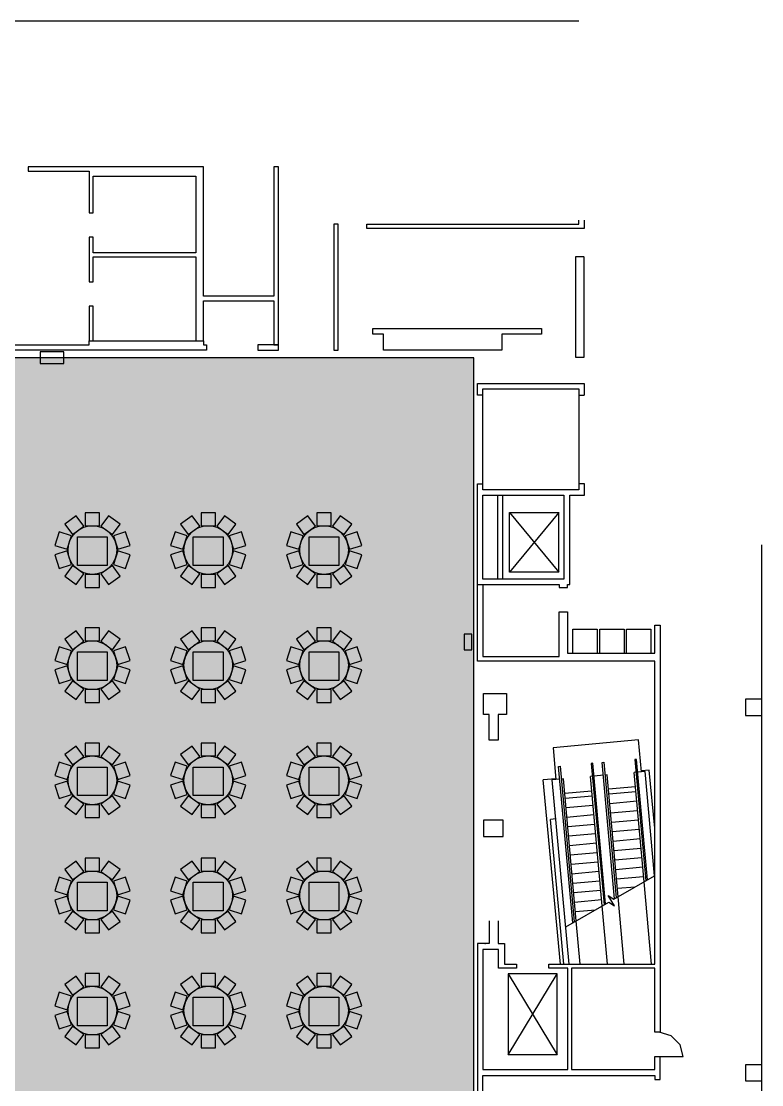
# Model space of a CAD drawing. Header units: feet. Extents: x 153 to 526, y 573 to 801.
# Drawn here: x 435.3 to 526.5, y 670.5 to 801.4 of the extents above; entities that cross this region are included whole.
import ezdxf

# ---------------------------------------------------------------- set-up
doc = ezdxf.new("R2010")
doc.units = ezdxf.units.FT
doc.header["$MEASUREMENT"] = 0
for name, color, linetype in [('background', 7, 'Continuous'), ('Layer 1', 7, 'Continuous'), ('walls', 7, 'Continuous')]:
    doc.layers.add(name, color=color, linetype=linetype)

msp = doc.modelspace()

# ---------------------------------------------------------------- hatches: boundary and pattern name
at = {"layer": 'background', "lineweight": 0, "true_color": 0xe6e6e6, "transparency": 33554687}
h = msp.add_hatch(color=254, dxfattribs=at)
h.dxf.hatch_style = 1
h.paths.add_polyline_path([(491.003, 759.9635), (309.7528, 759.9635), (309.7528, 591.7968), (491.003, 591.7968)])

# ---------------------------------------------------------------- linework, layer by layer
at = {"layer": 'background', "color": 254, "lineweight": 0, "true_color": 0xe6e6e6, "transparency": 33554687}
msp.add_lwpolyline([(491.003, 759.9635), (309.7528, 759.9635), (309.7528, 591.7968), (491.003, 591.7968)], close=True, dxfattribs=at)
at = {"layer": 'background', "color": 254, "lineweight": 25, "true_color": 0xe6e6e6}
msp.add_lwpolyline([(491.003, 759.9635), (309.7528, 759.9635), (309.7528, 591.7968), (491.003, 591.7968)], close=True, dxfattribs=at)
at = {"layer": 'Layer 1', "color": 18, "lineweight": 25, "true_color": 0x000000}
for points in [[(443.1922, 740.8808), (443.1922, 739.2975), (444.9422, 739.2975), (444.9422, 740.8808), (443.1922, 740.8808)], [(457.451, 740.8808), (457.451, 739.2975), (459.201, 739.2975), (459.201, 740.8808), (457.451, 740.8808)], [(471.7098, 740.8808), (471.7098, 739.2975), (473.4598, 739.2975), (473.4598, 740.8808), (471.7098, 740.8808)], [(440.6653, 739.4912), (441.596, 738.2102), (443.0117, 739.2389), (442.0811, 740.5198), (440.6653, 739.4912)], [(446.0534, 740.5198), (445.1227, 739.2389), (446.5385, 738.2102), (447.4691, 739.4912), (446.0534, 740.5198)], [(454.9241, 739.4912), (455.8548, 738.2102), (457.2705, 739.2389), (456.3399, 740.5198), (454.9241, 739.4912)], [(460.3122, 740.5198), (459.3815, 739.2389), (460.7973, 738.2102), (461.7279, 739.4912), (460.3122, 740.5198)], [(469.1829, 739.4912), (470.1136, 738.2102), (471.5293, 739.2389), (470.5987, 740.5198), (469.1829, 739.4912)], [(474.571, 740.5198), (473.6403, 739.2389), (475.0561, 738.2102), (475.9867, 739.4912), (474.571, 740.5198)], [(439.4378, 736.8817), (440.9436, 736.3924), (441.4844, 738.0567), (439.9786, 738.546), (439.4378, 736.8817)], [(448.1558, 738.546), (446.65, 738.0567), (447.1908, 736.3924), (448.6966, 736.8817), (448.1558, 738.546)], [(453.6966, 736.8817), (455.2024, 736.3924), (455.7432, 738.0567), (454.2374, 738.546), (453.6966, 736.8817)], [(462.4146, 738.546), (460.9088, 738.0567), (461.4496, 736.3924), (462.9554, 736.8817), (462.4146, 738.546)], [(467.9554, 736.8817), (469.4612, 736.3924), (470.002, 738.0567), (468.4962, 738.546), (467.9554, 736.8817)], [(476.6734, 738.546), (475.1676, 738.0567), (475.7084, 736.3924), (477.2142, 736.8817), (476.6734, 738.546)], [(439.9786, 734.049), (441.4844, 734.5383), (440.9436, 736.2026), (439.4378, 735.7133), (439.9786, 734.049)], [(448.6966, 735.7133), (447.1908, 736.2026), (446.65, 734.5383), (448.1558, 734.049), (448.6966, 735.7133)], [(454.2374, 734.049), (455.7432, 734.5383), (455.2024, 736.2026), (453.6966, 735.7133), (454.2374, 734.049)], [(462.9554, 735.7133), (461.4496, 736.2026), (460.9088, 734.5383), (462.4146, 734.049), (462.9554, 735.7133)], [(468.4962, 734.049), (470.002, 734.5383), (469.4612, 736.2026), (467.9554, 735.7133), (468.4962, 734.049)], [(477.2142, 735.7133), (475.7084, 736.2026), (475.1676, 734.5383), (476.6734, 734.049), (477.2142, 735.7133)], [(442.0811, 732.0752), (443.0117, 733.3562), (441.596, 734.3848), (440.6653, 733.1039), (442.0811, 732.0752)], [(447.4691, 733.1039), (446.5385, 734.3848), (445.1227, 733.3562), (446.0534, 732.0752), (447.4691, 733.1039)], [(456.3399, 732.0752), (457.2705, 733.3562), (455.8548, 734.3848), (454.9241, 733.1039), (456.3399, 732.0752)], [(461.7279, 733.1039), (460.7973, 734.3848), (459.3815, 733.3562), (460.3122, 732.0752), (461.7279, 733.1039)], [(470.5987, 732.0752), (471.5293, 733.3562), (470.1136, 734.3848), (469.1829, 733.1039), (470.5987, 732.0752)], [(475.9867, 733.1039), (475.0561, 734.3848), (473.6403, 733.3562), (474.571, 732.0752), (475.9867, 733.1039)], [(444.9422, 731.7142), (444.9422, 733.2975), (443.1922, 733.2975), (443.1922, 731.7142), (444.9422, 731.7142)], [(459.201, 731.7142), (459.201, 733.2975), (457.451, 733.2975), (457.451, 731.7142), (459.201, 731.7142)], [(473.4598, 731.7142), (473.4598, 733.2975), (471.7098, 733.2975), (471.7098, 731.7142), (473.4598, 731.7142)], [(440.6653, 725.3246), (441.596, 724.0436), (443.0117, 725.0723), (442.0811, 726.3532), (440.6653, 725.3246)], [(443.1922, 726.7142), (443.1922, 725.1309), (444.9422, 725.1309), (444.9422, 726.7142), (443.1922, 726.7142)], [(446.0534, 726.3532), (445.1227, 725.0723), (446.5385, 724.0436), (447.4691, 725.3246), (446.0534, 726.3532)], [(454.9241, 725.3246), (455.8548, 724.0436), (457.2705, 725.0723), (456.3399, 726.3532), (454.9241, 725.3246)], [(457.451, 726.7142), (457.451, 725.1309), (459.201, 725.1309), (459.201, 726.7142), (457.451, 726.7142)], [(460.3122, 726.3532), (459.3815, 725.0723), (460.7973, 724.0436), (461.7279, 725.3246), (460.3122, 726.3532)], [(469.1829, 725.3246), (470.1136, 724.0436), (471.5293, 725.0723), (470.5987, 726.3532), (469.1829, 725.3246)], [(471.7098, 726.7142), (471.7098, 725.1309), (473.4598, 725.1309), (473.4598, 726.7142), (471.7098, 726.7142)], [(474.571, 726.3532), (473.6403, 725.0723), (475.0561, 724.0436), (475.9867, 725.3246), (474.571, 726.3532)], [(439.4378, 722.7151), (440.9436, 722.2258), (441.4844, 723.8901), (439.9786, 724.3794), (439.4378, 722.7151)], [(448.1558, 724.3794), (446.65, 723.8901), (447.1908, 722.2258), (448.6966, 722.7151), (448.1558, 724.3794)], [(453.6966, 722.7151), (455.2024, 722.2258), (455.7432, 723.8901), (454.2374, 724.3794), (453.6966, 722.7151)], [(462.4146, 724.3794), (460.9088, 723.8901), (461.4496, 722.2258), (462.9554, 722.7151), (462.4146, 724.3794)], [(467.9554, 722.7151), (469.4612, 722.2258), (470.002, 723.8901), (468.4962, 724.3794), (467.9554, 722.7151)], [(476.6734, 724.3794), (475.1676, 723.8901), (475.7084, 722.2258), (477.2142, 722.7151), (476.6734, 724.3794)], [(439.9786, 719.8824), (441.4844, 720.3717), (440.9436, 722.036), (439.4378, 721.5467), (439.9786, 719.8824)], [(448.6966, 721.5467), (447.1908, 722.036), (446.65, 720.3717), (448.1558, 719.8824), (448.6966, 721.5467)], [(454.2374, 719.8824), (455.7432, 720.3717), (455.2024, 722.036), (453.6966, 721.5467), (454.2374, 719.8824)], [(462.9554, 721.5467), (461.4496, 722.036), (460.9088, 720.3717), (462.4146, 719.8824), (462.9554, 721.5467)], [(468.4962, 719.8824), (470.002, 720.3717), (469.4612, 722.036), (467.9554, 721.5467), (468.4962, 719.8824)], [(477.2142, 721.5467), (475.7084, 722.036), (475.1676, 720.3717), (476.6734, 719.8824), (477.2142, 721.5467)], [(442.0811, 717.9086), (443.0117, 719.1896), (441.596, 720.2182), (440.6653, 718.9373), (442.0811, 717.9086)], [(447.4691, 718.9373), (446.5385, 720.2182), (445.1227, 719.1896), (446.0534, 717.9086), (447.4691, 718.9373)], [(456.3399, 717.9086), (457.2705, 719.1896), (455.8548, 720.2182), (454.9241, 718.9373), (456.3399, 717.9086)], [(461.7279, 718.9373), (460.7973, 720.2182), (459.3815, 719.1896), (460.3122, 717.9086), (461.7279, 718.9373)], [(470.5987, 717.9086), (471.5293, 719.1896), (470.1136, 720.2182), (469.1829, 718.9373), (470.5987, 717.9086)], [(475.9867, 718.9373), (475.0561, 720.2182), (473.6403, 719.1896), (474.571, 717.9086), (475.9867, 718.9373)], [(444.9422, 717.5476), (444.9422, 719.1309), (443.1922, 719.1309), (443.1922, 717.5476), (444.9422, 717.5476)], [(459.201, 717.5476), (459.201, 719.1309), (457.451, 719.1309), (457.451, 717.5476), (459.201, 717.5476)], [(473.4598, 717.5476), (473.4598, 719.1309), (471.7098, 719.1309), (471.7098, 717.5476), (473.4598, 717.5476)], [(440.6653, 711.158), (441.596, 709.877), (443.0117, 710.9057), (442.0811, 712.1866), (440.6653, 711.158)], [(443.1922, 712.5476), (443.1922, 710.9643), (444.9422, 710.9643), (444.9422, 712.5476), (443.1922, 712.5476)], [(446.0534, 712.1866), (445.1227, 710.9057), (446.5385, 709.877), (447.4691, 711.158), (446.0534, 712.1866)], [(454.9241, 711.158), (455.8548, 709.877), (457.2705, 710.9057), (456.3399, 712.1866), (454.9241, 711.158)], [(457.451, 712.5476), (457.451, 710.9643), (459.201, 710.9643), (459.201, 712.5476), (457.451, 712.5476)], [(460.3122, 712.1866), (459.3815, 710.9057), (460.7973, 709.877), (461.7279, 711.158), (460.3122, 712.1866)], [(469.1829, 711.158), (470.1136, 709.877), (471.5293, 710.9057), (470.5987, 712.1866), (469.1829, 711.158)], [(471.7098, 712.5476), (471.7098, 710.9643), (473.4598, 710.9643), (473.4598, 712.5476), (471.7098, 712.5476)], [(474.571, 712.1866), (473.6403, 710.9057), (475.0561, 709.877), (475.9867, 711.158), (474.571, 712.1866)], [(439.4378, 708.5485), (440.9436, 708.0592), (441.4844, 709.7235), (439.9786, 710.2128), (439.4378, 708.5485)], [(448.1558, 710.2128), (446.65, 709.7235), (447.1908, 708.0592), (448.6966, 708.5485), (448.1558, 710.2128)], [(453.6966, 708.5485), (455.2024, 708.0592), (455.7432, 709.7235), (454.2374, 710.2128), (453.6966, 708.5485)], [(462.4146, 710.2128), (460.9088, 709.7235), (461.4496, 708.0592), (462.9554, 708.5485), (462.4146, 710.2128)], [(467.9554, 708.5485), (469.4612, 708.0592), (470.002, 709.7235), (468.4962, 710.2128), (467.9554, 708.5485)], [(476.6734, 710.2128), (475.1676, 709.7235), (475.7084, 708.0592), (477.2142, 708.5485), (476.6734, 710.2128)], [(439.9786, 705.7158), (441.4844, 706.2051), (440.9436, 707.8694), (439.4378, 707.3801), (439.9786, 705.7158)], [(448.6966, 707.3801), (447.1908, 707.8694), (446.65, 706.2051), (448.1558, 705.7158), (448.6966, 707.3801)], [(454.2374, 705.7158), (455.7432, 706.2051), (455.2024, 707.8694), (453.6966, 707.3801), (454.2374, 705.7158)], [(462.9554, 707.3801), (461.4496, 707.8694), (460.9088, 706.2051), (462.4146, 705.7158), (462.9554, 707.3801)], [(468.4962, 705.7158), (470.002, 706.2051), (469.4612, 707.8694), (467.9554, 707.3801), (468.4962, 705.7158)], [(477.2142, 707.3801), (475.7084, 707.8694), (475.1676, 706.2051), (476.6734, 705.7158), (477.2142, 707.3801)], [(442.0811, 703.742), (443.0117, 705.023), (441.596, 706.0516), (440.6653, 704.7707), (442.0811, 703.742)], [(447.4691, 704.7707), (446.5385, 706.0516), (445.1227, 705.023), (446.0534, 703.742), (447.4691, 704.7707)], [(456.3399, 703.742), (457.2705, 705.023), (455.8548, 706.0516), (454.9241, 704.7707), (456.3399, 703.742)], [(461.7279, 704.7707), (460.7973, 706.0516), (459.3815, 705.023), (460.3122, 703.742), (461.7279, 704.7707)], [(470.5987, 703.742), (471.5293, 705.023), (470.1136, 706.0516), (469.1829, 704.7707), (470.5987, 703.742)], [(475.9867, 704.7707), (475.0561, 706.0516), (473.6403, 705.023), (474.571, 703.742), (475.9867, 704.7707)], [(444.9422, 703.381), (444.9422, 704.9643), (443.1922, 704.9643), (443.1922, 703.381), (444.9422, 703.381)], [(459.201, 703.381), (459.201, 704.9643), (457.451, 704.9643), (457.451, 703.381), (459.201, 703.381)], [(473.4598, 703.381), (473.4598, 704.9643), (471.7098, 704.9643), (471.7098, 703.381), (473.4598, 703.381)], [(440.6653, 696.9914), (441.596, 695.7104), (443.0117, 696.7391), (442.0811, 698.02), (440.6653, 696.9914)], [(443.1922, 698.381), (443.1922, 696.7977), (444.9422, 696.7977), (444.9422, 698.381), (443.1922, 698.381)], [(446.0534, 698.02), (445.1227, 696.7391), (446.5385, 695.7104), (447.4691, 696.9914), (446.0534, 698.02)], [(454.9241, 696.9914), (455.8548, 695.7104), (457.2705, 696.7391), (456.3399, 698.02), (454.9241, 696.9914)], [(457.451, 698.381), (457.451, 696.7977), (459.201, 696.7977), (459.201, 698.381), (457.451, 698.381)], [(460.3122, 698.02), (459.3815, 696.7391), (460.7973, 695.7104), (461.7279, 696.9914), (460.3122, 698.02)], [(469.1829, 696.9914), (470.1136, 695.7104), (471.5293, 696.7391), (470.5987, 698.02), (469.1829, 696.9914)], [(471.7098, 698.381), (471.7098, 696.7977), (473.4598, 696.7977), (473.4598, 698.381), (471.7098, 698.381)], [(474.571, 698.02), (473.6403, 696.7391), (475.0561, 695.7104), (475.9867, 696.9914), (474.571, 698.02)], [(439.4378, 694.3819), (440.9436, 693.8926), (441.4844, 695.5569), (439.9786, 696.0462), (439.4378, 694.3819)], [(448.1558, 696.0462), (446.65, 695.5569), (447.1908, 693.8926), (448.6966, 694.3819), (448.1558, 696.0462)], [(453.6966, 694.3819), (455.2024, 693.8926), (455.7432, 695.5569), (454.2374, 696.0462), (453.6966, 694.3819)], [(462.4146, 696.0462), (460.9088, 695.5569), (461.4496, 693.8926), (462.9554, 694.3819), (462.4146, 696.0462)], [(467.9554, 694.3819), (469.4612, 693.8926), (470.002, 695.5569), (468.4962, 696.0462), (467.9554, 694.3819)], [(476.6734, 696.0462), (475.1676, 695.5569), (475.7084, 693.8926), (477.2142, 694.3819), (476.6734, 696.0462)], [(439.9786, 691.5492), (441.4844, 692.0385), (440.9436, 693.7028), (439.4378, 693.2135), (439.9786, 691.5492)], [(448.6966, 693.2135), (447.1908, 693.7028), (446.65, 692.0385), (448.1558, 691.5492), (448.6966, 693.2135)], [(454.2374, 691.5492), (455.7432, 692.0385), (455.2024, 693.7028), (453.6966, 693.2135), (454.2374, 691.5492)], [(462.9554, 693.2135), (461.4496, 693.7028), (460.9088, 692.0385), (462.4146, 691.5492), (462.9554, 693.2135)], [(468.4962, 691.5492), (470.002, 692.0385), (469.4612, 693.7028), (467.9554, 693.2135), (468.4962, 691.5492)], [(477.2142, 693.2135), (475.7084, 693.7028), (475.1676, 692.0385), (476.6734, 691.5492), (477.2142, 693.2135)], [(442.0811, 689.5754), (443.0117, 690.8564), (441.596, 691.885), (440.6653, 690.6041), (442.0811, 689.5754)], [(447.4691, 690.6041), (446.5385, 691.885), (445.1227, 690.8564), (446.0534, 689.5754), (447.4691, 690.6041)], [(456.3399, 689.5754), (457.2705, 690.8564), (455.8548, 691.885), (454.9241, 690.6041), (456.3399, 689.5754)], [(461.7279, 690.6041), (460.7973, 691.885), (459.3815, 690.8564), (460.3122, 689.5754), (461.7279, 690.6041)], [(470.5987, 689.5754), (471.5293, 690.8564), (470.1136, 691.885), (469.1829, 690.6041), (470.5987, 689.5754)], [(475.9867, 690.6041), (475.0561, 691.885), (473.6403, 690.8564), (474.571, 689.5754), (475.9867, 690.6041)], [(444.9422, 689.2144), (444.9422, 690.7977), (443.1922, 690.7977), (443.1922, 689.2144), (444.9422, 689.2144)], [(459.201, 689.2144), (459.201, 690.7977), (457.451, 690.7977), (457.451, 689.2144), (459.201, 689.2144)], [(473.4598, 689.2144), (473.4598, 690.7977), (471.7098, 690.7977), (471.7098, 689.2144), (473.4598, 689.2144)], [(440.6653, 682.8248), (441.596, 681.5438), (443.0117, 682.5725), (442.0811, 683.8534), (440.6653, 682.8248)], [(443.1922, 684.2144), (443.1922, 682.6311), (444.9422, 682.6311), (444.9422, 684.2144), (443.1922, 684.2144)], [(446.0534, 683.8534), (445.1227, 682.5725), (446.5385, 681.5438), (447.4691, 682.8248), (446.0534, 683.8534)], [(454.9241, 682.8248), (455.8548, 681.5438), (457.2705, 682.5725), (456.3399, 683.8534), (454.9241, 682.8248)], [(457.451, 684.2144), (457.451, 682.6311), (459.201, 682.6311), (459.201, 684.2144), (457.451, 684.2144)], [(460.3122, 683.8534), (459.3815, 682.5725), (460.7973, 681.5438), (461.7279, 682.8248), (460.3122, 683.8534)], [(469.1829, 682.8248), (470.1136, 681.5438), (471.5293, 682.5725), (470.5987, 683.8534), (469.1829, 682.8248)], [(471.7098, 684.2144), (471.7098, 682.6311), (473.4598, 682.6311), (473.4598, 684.2144), (471.7098, 684.2144)], [(474.571, 683.8534), (473.6403, 682.5725), (475.0561, 681.5438), (475.9867, 682.8248), (474.571, 683.8534)], [(439.4378, 680.2153), (440.9436, 679.726), (441.4844, 681.3903), (439.9786, 681.8796), (439.4378, 680.2153)], [(448.1558, 681.8796), (446.65, 681.3903), (447.1908, 679.726), (448.6966, 680.2153), (448.1558, 681.8796)], [(453.6966, 680.2153), (455.2024, 679.726), (455.7432, 681.3903), (454.2374, 681.8796), (453.6966, 680.2153)], [(462.4146, 681.8796), (460.9088, 681.3903), (461.4496, 679.726), (462.9554, 680.2153), (462.4146, 681.8796)], [(467.9554, 680.2153), (469.4612, 679.726), (470.002, 681.3903), (468.4962, 681.8796), (467.9554, 680.2153)], [(476.6734, 681.8796), (475.1676, 681.3903), (475.7084, 679.726), (477.2142, 680.2153), (476.6734, 681.8796)], [(439.9786, 677.3826), (441.4844, 677.8719), (440.9436, 679.5362), (439.4378, 679.0469), (439.9786, 677.3826)], [(448.6966, 679.0469), (447.1908, 679.5362), (446.65, 677.8719), (448.1558, 677.3826), (448.6966, 679.0469)], [(454.2374, 677.3826), (455.7432, 677.8719), (455.2024, 679.5362), (453.6966, 679.0469), (454.2374, 677.3826)], [(462.9554, 679.0469), (461.4496, 679.5362), (460.9088, 677.8719), (462.4146, 677.3826), (462.9554, 679.0469)], [(468.4962, 677.3826), (470.002, 677.8719), (469.4612, 679.5362), (467.9554, 679.0469), (468.4962, 677.3826)], [(477.2142, 679.0469), (475.7084, 679.5362), (475.1676, 677.8719), (476.6734, 677.3826), (477.2142, 679.0469)], [(442.0811, 675.4088), (443.0117, 676.6898), (441.596, 677.7184), (440.6653, 676.4375), (442.0811, 675.4088)], [(444.9422, 675.0478), (444.9422, 676.6311), (443.1922, 676.6311), (443.1922, 675.0478), (444.9422, 675.0478)], [(447.4691, 676.4375), (446.5385, 677.7184), (445.1227, 676.6898), (446.0534, 675.4088), (447.4691, 676.4375)], [(456.3399, 675.4088), (457.2705, 676.6898), (455.8548, 677.7184), (454.9241, 676.4375), (456.3399, 675.4088)], [(459.201, 675.0478), (459.201, 676.6311), (457.451, 676.6311), (457.451, 675.0478), (459.201, 675.0478)], [(461.7279, 676.4375), (460.7973, 677.7184), (459.3815, 676.6898), (460.3122, 675.4088), (461.7279, 676.4375)], [(470.5987, 675.4088), (471.5293, 676.6898), (470.1136, 677.7184), (469.1829, 676.4375), (470.5987, 675.4088)], [(473.4598, 675.0478), (473.4598, 676.6311), (471.7098, 676.6311), (471.7098, 675.0478), (473.4598, 675.0478)], [(475.9867, 676.4375), (475.0561, 677.7184), (473.6403, 676.6898), (474.571, 675.4088), (475.9867, 676.4375)]]:
    msp.add_lwpolyline(points, dxfattribs=at)
for points in [[(442.2199, 737.933), (445.896, 737.933), (445.896, 734.4167), (442.2199, 734.4167)], [(456.4787, 737.933), (460.1548, 737.933), (460.1548, 734.4167), (456.4787, 734.4167)], [(470.7375, 737.933), (474.4136, 737.933), (474.4136, 734.4167), (470.7375, 734.4167)], [(442.2199, 723.7664), (445.896, 723.7664), (445.896, 720.2501), (442.2199, 720.2501)], [(456.4787, 723.7664), (460.1548, 723.7664), (460.1548, 720.2501), (456.4787, 720.2501)], [(470.7375, 723.7664), (474.4136, 723.7664), (474.4136, 720.2501), (470.7375, 720.2501)], [(442.2199, 709.5998), (445.896, 709.5998), (445.896, 706.0835), (442.2199, 706.0835)], [(456.4787, 709.5998), (460.1548, 709.5998), (460.1548, 706.0835), (456.4787, 706.0835)], [(470.7375, 709.5998), (474.4136, 709.5998), (474.4136, 706.0835), (470.7375, 706.0835)], [(442.2199, 695.4332), (445.896, 695.4332), (445.896, 691.9169), (442.2199, 691.9169)], [(456.4787, 695.4332), (460.1548, 695.4332), (460.1548, 691.9169), (456.4787, 691.9169)], [(470.7375, 695.4332), (474.4136, 695.4332), (474.4136, 691.9169), (470.7375, 691.9169)], [(442.2199, 681.2666), (445.896, 681.2666), (445.896, 677.7503), (442.2199, 677.7503)], [(456.4787, 681.2666), (460.1548, 681.2666), (460.1548, 677.7503), (456.4787, 677.7503)], [(470.7375, 681.2666), (474.4136, 681.2666), (474.4136, 677.7503), (470.7375, 677.7503)]]:
    msp.add_lwpolyline(points, close=True, dxfattribs=at)
for centre in [(444.0672, 736.2975), (458.326, 736.2975), (472.5848, 736.2975), (444.0672, 722.1309), (458.326, 722.1309), (472.5848, 722.1309), (444.0672, 707.9643), (458.326, 707.9643), (472.5848, 707.9643), (444.0672, 693.7977), (458.326, 693.7977), (472.5848, 693.7977), (444.0672, 679.6311), (458.326, 679.6311), (472.5848, 679.6311)]:
    msp.add_circle(centre, 3, dxfattribs=at)
at = {"layer": 'walls', "color": 18, "lineweight": 25, "true_color": 0x000000}
for points in [[(503.9493, 801.3713), (319.9927, 801.3713)], [(466.4191, 760.8809), (466.9608, 760.8809), (466.9608, 761.5475), (466.9608, 783.457), (466.4191, 783.457), (466.4191, 767.5249), (457.7527, 767.5249), (457.7527, 783.457), (436.1784, 783.457), (436.1784, 782.9153), (443.6575, 782.9153), (443.6575, 777.7975), (444.1575, 777.7975)], [(444.1574, 777.7975), (444.1574, 782.2903), (456.7787, 782.2903), (456.7787, 772.8706), (444.1574, 772.8706), (444.1574, 774.7975), (443.6574, 774.7975)], [(504.6223, 776.8972), (504.6223, 775.8808), (477.8305, 775.8808), (477.8305, 776.4224), (503.9493, 776.4224), (503.9493, 776.8972)], [(443.6574, 774.7975), (443.6574, 769.2975), (444.1574, 769.2975), (444.1574, 772.3706), (456.7787, 772.3706), (456.7787, 762.0475), (457.7527, 762.0475), (457.7527, 761.5475), (458.0955, 761.5475), (458.0955, 760.8808), (434.2906, 760.8808), (434.2906, 761.5475), (443.6574, 761.5475), (443.6574, 762.0475), (457.7527, 762.0475), (457.7527, 766.9832), (466.419, 766.9832), (466.419, 761.5475), (466.9607, 761.5475), (464.4289, 761.5475), (464.4289, 760.8808), (466.419, 760.8808)], [(504.6223, 772.3907), (503.5326, 772.3907), (503.5326, 760.0475), (504.6223, 760.0475), (504.6223, 772.3607)], [(494.0377, 687.1308), (492.124, 687.1308), (492.124, 672.394), (502.592, 672.394), (502.592, 684.8503), (500.2483, 684.8503), (500.2483, 685.3503), (513.2907, 685.3503), (513.2907, 722.6308), (491.4573, 722.6308), (491.4573, 744.4642), (492.124, 744.4642), (492.124, 755.3808), (491.4573, 755.3808), (491.4573, 756.7975), (504.6222, 756.7975), (504.6222, 755.3808)], [(492.124, 755.3808), (492.124, 756.1308), (503.9556, 756.1308), (503.9556, 755.3808), (504.6223, 755.3808)], [(503.9556, 755.3808), (503.9556, 744.4641)], [(504.624, 743.0474), (504.624, 744.4641), (503.9574, 744.4641), (503.9574, 743.7141), (492.124, 743.7141), (492.124, 744.4641)], [(492.124, 743.0475), (493.9782, 743.0475)], [(492.124, 732.7375), (492.124, 743.0475)], [(494.5823, 732.7375), (494.5823, 743.0475)], [(501.5407, 731.8783), (501.5407, 731.7116), (502.5407, 731.7116), (502.5407, 732.0708), (502.8324, 732.0708), (502.8324, 743.0475), (504.6241, 743.0475)], [(495.4221, 740.9047), (501.4651, 740.9047)], [(505.7856, 590.6045), (515.9623, 590.6045), (515.9623, 609.9672), (526.4623, 609.9672), (526.4623, 715.9616), (526.4623, 717.9616), (524.4623, 717.9616), (524.4623, 715.9616), (526.4623, 715.9616), (526.4623, 736.9641)], [(501.4651, 733.5736), (495.4221, 733.5736)], [(491.4573, 732.0708), (501.5406, 732.0708), (501.5406, 731.8783)], [(493.9782, 732.7375), (492.124, 732.7375)], [(492.124, 732.0708), (492.124, 723.2143), (492.1241, 723.2141), (501.5406, 723.2141), (501.5407, 723.2143), (501.5407, 728.7109), (501.5407, 728.7116), (502.5407, 728.7116), (502.5407, 723.6308), (504.8662, 723.6308), (513.288, 723.6308), (513.2907, 723.6309), (513.2907, 727.0708), (513.9574, 727.0708), (513.9574, 676.9644), (513.9574, 676.9637), (513.2907, 676.9637), (513.2907, 684.8501), (513.2906, 684.8503), (503.0296, 684.8503), (503.0295, 672.3948), (503.0296, 672.394), (513.2905, 672.394), (513.2907, 672.3942), (513.2907, 673.9635), (513.2908, 673.9637), (516.7907, 673.9637), (516.4068, 675.4322), (515.3265, 676.5408), (513.8372, 676.9634), (513.7907, 676.9637)], [(503.2179, 723.6308), (503.2179, 726.5708), (506.2179, 726.5708), (506.2179, 723.6308)], [(506.5326, 723.6308), (506.5326, 726.5708), (509.5326, 726.5708), (509.5326, 723.6308)], [(509.7971, 723.6308), (509.7971, 726.5708), (512.7971, 726.5708), (512.7971, 723.6308)], [(511.2973, 712.9364), (500.7747, 711.9828)], [(500.7747, 711.9829), (501.13, 708.0625)], [(511.6693, 709.0175), (511.2973, 712.9364)], [(503.1906, 690.4332), (501.4469, 709.6748), (501.6544, 709.6936), (503.3895, 690.547)], [(507.2477, 692.7542), (505.6796, 710.0583), (505.4721, 710.0395), (507.0488, 692.6404)], [(508.3515, 693.3857), (506.8311, 710.1627), (507.0386, 710.1815), (508.5503, 693.4995)], [(512.4086, 695.7067), (511.0638, 710.5462), (510.8563, 710.5274), (512.2097, 695.5929)], [(501.1211, 708.1597), (499.5679, 708.0233)], [(501.6858, 685.3502), (499.5679, 708.0232)], [(501.5878, 708.104), (500.6563, 708.0196)], [(502.7738, 685.3503), (500.6563, 708.0196)], [(501.1211, 708.1597), (501.1249, 708.1182)], [(502.0442, 708.1453), (501.7952, 708.1227)], [(503.6279, 690.6833), (502.0442, 708.1453)], [(505.6129, 708.4687), (505.3639, 708.4461)], [(506.8099, 692.5038), (505.3639, 708.4462)], [(506.9719, 708.5919), (505.8204, 708.4875)], [(507.4284, 708.6333), (507.1794, 708.6107)], [(508.7888, 693.636), (507.4284, 708.6333)], [(508.2476, 693.3263), (513.2612, 696.1945), (512.0942, 709.0561)], [(510.9971, 708.9567), (510.7481, 708.9341)], [(511.9709, 695.4564), (510.7481, 708.9341)], [(512.0942, 709.0561), (511.2046, 708.9755)], [(513.2907, 702.0628), (512.624, 709.1994), (511.6601, 709.1147)], [(511.6601, 709.1147), (511.6639, 709.0732)], [(502.2053, 706.3838), (505.525, 706.6846)], [(510.9092, 707.1726), (507.5895, 706.8718)], [(502.2613, 705.7667), (505.581, 706.0675)], [(510.9652, 706.5554), (507.6455, 706.2546)], [(511.0705, 705.3935), (507.7508, 705.0927)], [(502.3666, 704.6048), (505.6863, 704.9056)], [(511.1757, 704.2316), (507.856, 703.9308)], [(501.1056, 703.2094), (500.4415, 703.1511)], [(502.1043, 685.3502), (500.4415, 703.151)], [(502.4719, 703.4429), (505.7916, 703.7437)], [(511.281, 703.0697), (507.9613, 702.7689)], [(502.5772, 702.281), (505.8969, 702.5818)], [(511.3863, 701.9078), (508.0666, 701.607)], [(502.6824, 701.1191), (506.0021, 701.4199)], [(502.7877, 699.9572), (506.1074, 700.258)], [(511.4916, 700.7459), (508.1719, 700.4451)], [(502.893, 698.7953), (506.2127, 699.0961)], [(511.5969, 699.584), (508.2772, 699.2832)], [(502.9983, 697.6334), (506.318, 697.9342)], [(511.7022, 698.4221), (508.3825, 698.1213)], [(503.1036, 696.4715), (506.4233, 696.7723)], [(511.8075, 697.2602), (508.4878, 696.9594)], [(503.2089, 695.3096), (506.5286, 695.6104)], [(511.9128, 696.0983), (508.5931, 695.7975)], [(512.8868, 685.3502), (511.971, 695.4564)], [(502.3442, 689.9489), (507.6508, 692.9848), (508.3216, 692.5045), (507.5767, 693.8065), (508.2475, 693.3262)], [(503.3142, 694.1477), (506.6339, 694.4485)], [(510.8821, 694.8334), (508.6984, 694.6355)], [(509.5399, 685.3503), (508.789, 693.636)], [(503.4195, 692.9858), (506.7392, 693.2866)], [(507.4585, 685.3502), (506.8102, 692.5039)], [(503.5248, 691.8238), (506.016, 692.0496)], [(492.9175, 690.6798), (492.9175, 688.9372), (492.9175, 687.8808), (491.4573, 687.8808), (491.4573, 640.6308), (492.124, 640.6308), (492.124, 671.644), (513.2907, 671.644), (513.2907, 671.1333), (513.9573, 671.1333), (513.9573, 673.9637)], [(494.0008, 690.6798), (494.0008, 688.9372), (494.0008, 687.8808), (494.7877, 687.8808), (494.7877, 685.3503), (496.2691, 685.3503), (496.2691, 684.8503), (494.0377, 684.8503), (494.0377, 687.1308)], [(504.1114, 685.3503), (503.6281, 690.6835)], [(492.374, 687.8808), (492.4573, 687.8808)], [(495.2587, 684.1352), (495.2587, 674.1977)], [(501.2587, 674.1977), (501.2587, 684.1352)]]:
    msp.add_lwpolyline(points, dxfattribs=at)
for points in [[(473.7865, 776.4225), (473.7865, 760.8808), (474.3282, 760.8808), (474.3282, 776.4225)], [(443.6574, 766.2975), (443.6574, 762.0475), (444.1574, 762.0475), (444.1574, 766.2975)], [(499.3708, 763.5475), (499.3708, 762.8808), (494.4574, 762.8808), (494.4574, 760.8808), (479.9115, 760.8808), (479.9115, 762.8808), (478.5782, 762.8808), (478.5782, 763.5475)], [(440.5601, 759.256), (440.5601, 760.6935), (437.6226, 760.6935), (437.6226, 759.256)], [(502.0824, 743.0475), (502.0824, 732.7375), (493.9782, 732.7375), (493.9782, 743.0475)], [(501.4651, 740.9047), (495.4221, 733.5736), (495.4221, 740.9047), (501.4651, 733.5736)], [(490.7891, 725.9648), (489.8308, 725.9648), (489.8308, 724.0065), (490.7891, 724.0065)], [(492.2073, 718.6308), (495.0406, 718.6308), (495.0406, 718.2245), (495.0406, 716.0475), (494.0008, 716.0475), (494.0008, 714.9053), (494.0008, 712.9102), (492.9174, 712.9102), (492.9174, 714.9053), (492.9174, 716.0475), (492.2073, 716.0475)], [(494.6225, 703.0475), (492.2073, 703.0475), (492.2073, 701.0475), (494.6225, 701.0475)], [(495.2587, 674.1977), (501.2587, 684.1352), (495.2587, 684.1352), (501.2587, 674.1977)], [(526.4624, 672.9667), (524.4624, 672.9667), (524.4624, 670.9667), (526.4624, 670.9667)]]:
    msp.add_lwpolyline(points, close=True, dxfattribs=at)

doc.saveas('drawing.dxf')
